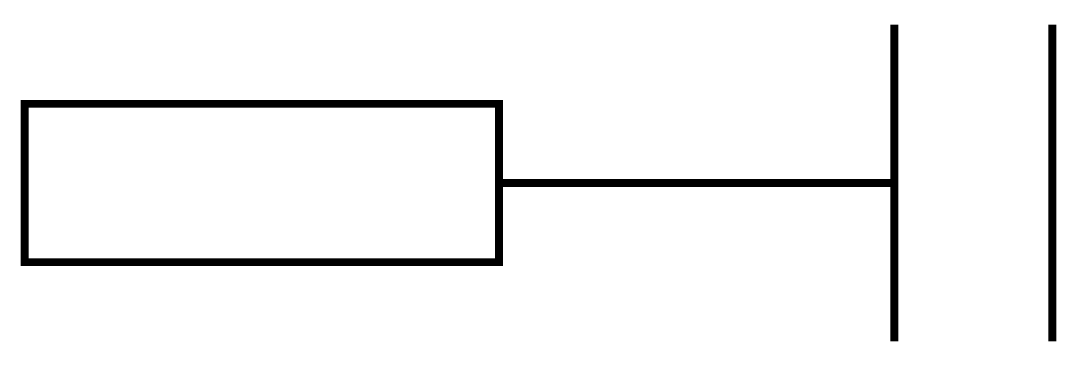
# Model space of a CAD drawing. Extents: x -0.1 to 13.1, y -2 to 2.
import ezdxf

# ---------------------------------------------------------------- set-up
doc = ezdxf.new("R2010")
doc.units = 0
doc.header["$MEASUREMENT"] = 0
doc.layers.get('0').update_dxf_attribs({"linetype": 'CONTINUOUS'})

msp = doc.modelspace()

# ---------------------------------------------------------------- linework, layer by layer
at = {"const_width": 0.1}
for points in [[(11, 2), (11, -2)], [(13, 2), (13, -2)], [(11, 0), (6, 0)]]:
    msp.add_lwpolyline(points, dxfattribs=at)
msp.add_lwpolyline([(0, -1), (0, 1), (6, 1), (6, -1)], close=True, dxfattribs=at)

doc.saveas('drawing.dxf')
